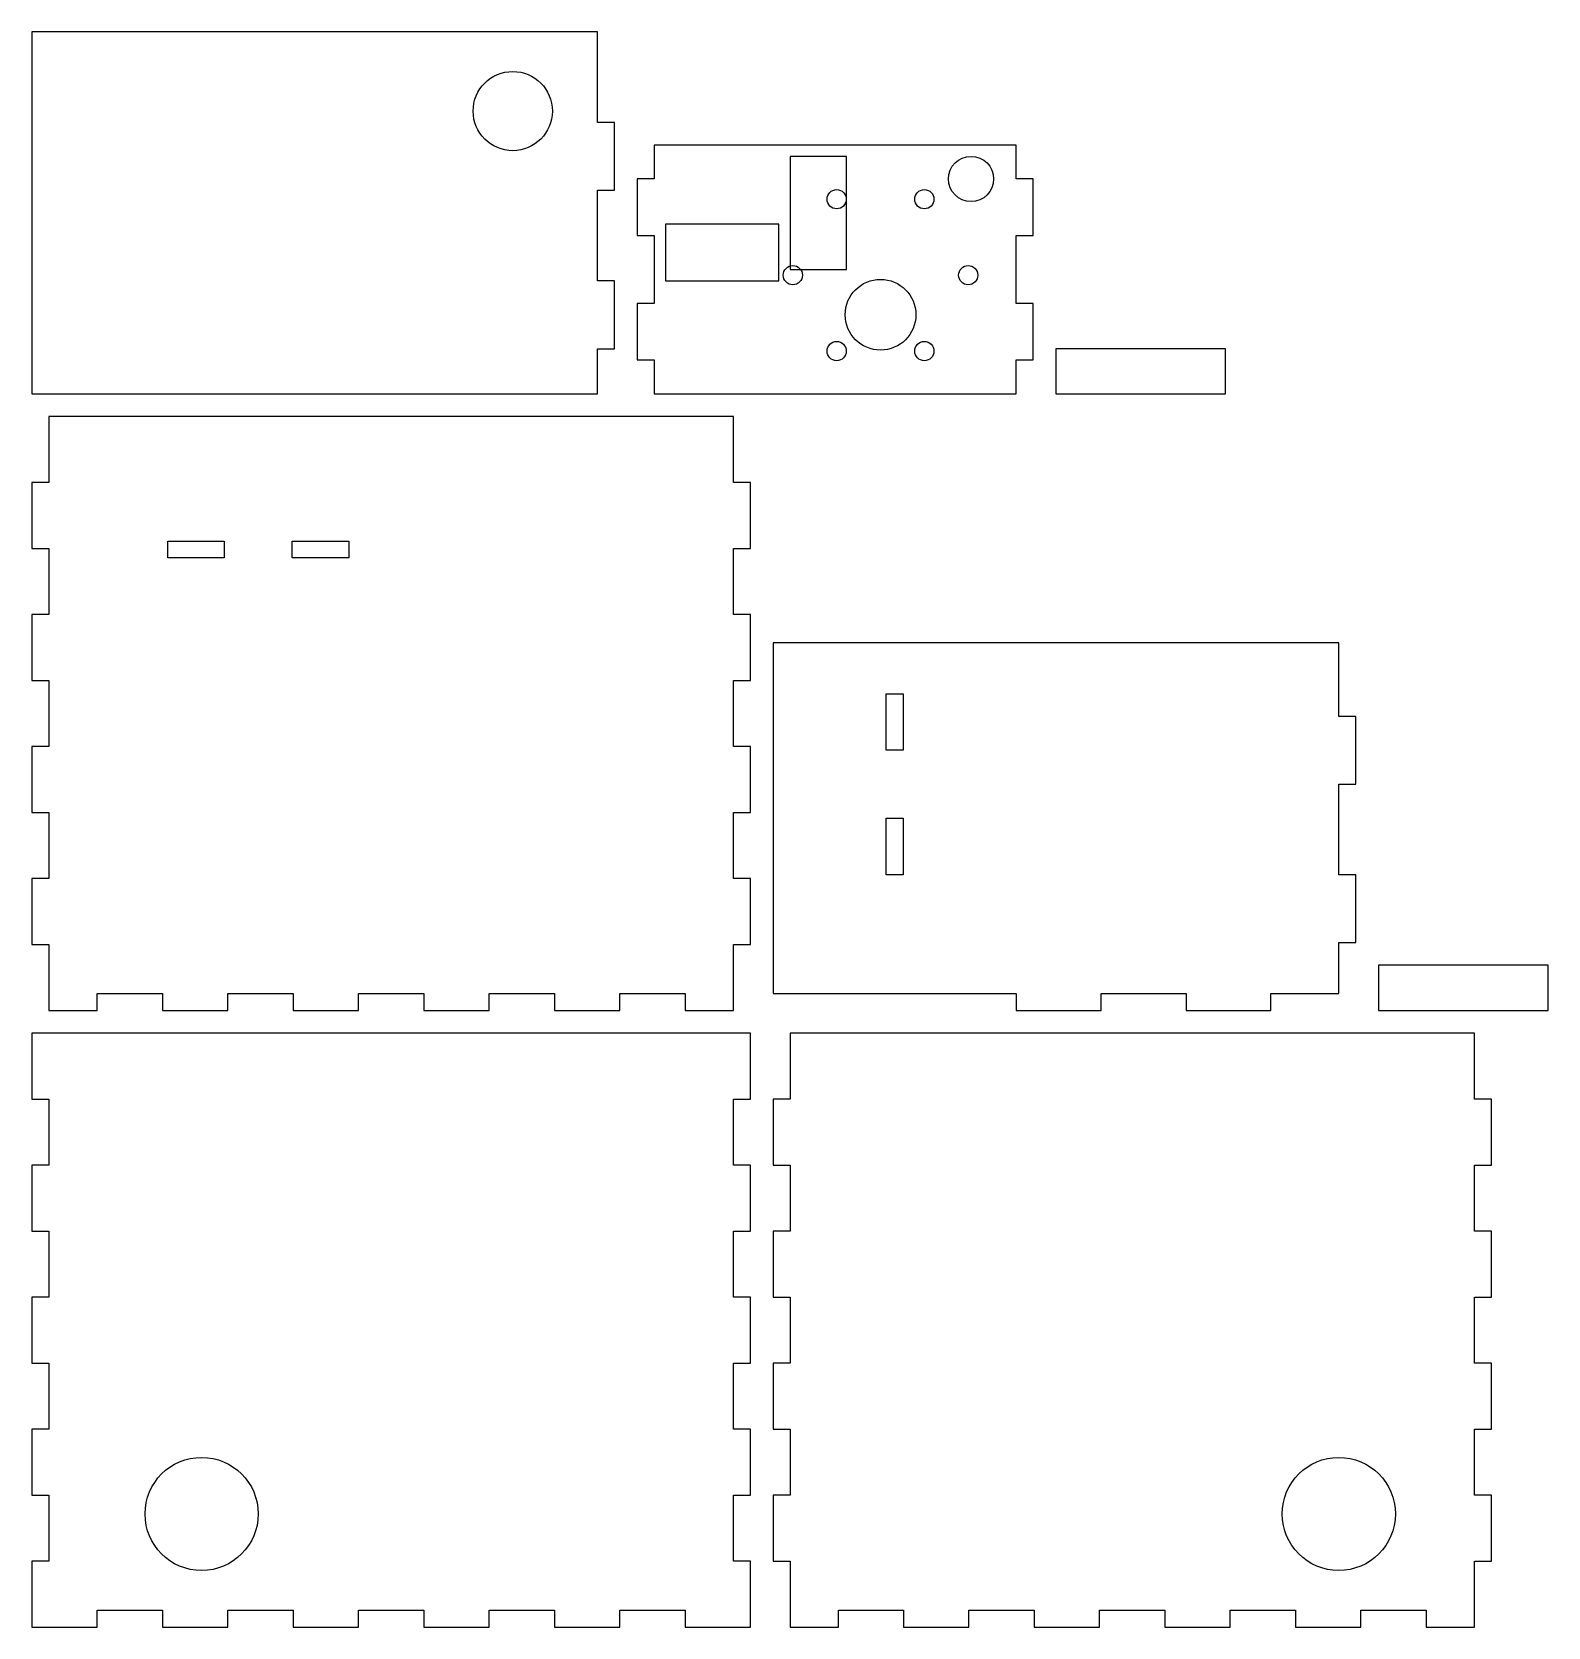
# Model space of a CAD drawing. Header units: millimetres. Extents: x 5 to 273, y 5 to 287.
import ezdxf

# ---------------------------------------------------------------- set-up
doc = ezdxf.new("R2010")
doc.units = ezdxf.units.MM
doc.layers.add('CUT', color=1, linetype='CONTINUOUS')
doc.layers.add('ENGRAVE', color=5, linetype='CONTINUOUS')

msp = doc.modelspace()

# ---------------------------------------------------------------- linework, layer by layer
at = {"layer": 'CUT', "color": 1}
for points in [[(105, 223), (105, 231), (108, 231), (108, 243), (105, 243), (105, 259), (108, 259), (108, 271), (105, 271), (105, 287), (5, 287), (5, 223)], [(112, 229), (115, 229), (115, 223), (179, 223), (179, 229), (182, 229), (182, 239), (179, 239), (179, 251), (182, 251), (182, 261), (179, 261), (179, 267), (115, 267), (115, 261), (112, 261), (112, 251), (115, 251), (115, 239), (112, 239)], [(186, 223), (216, 223), (216, 231), (186, 231)], [(5, 125.6667), (8, 125.6667), (8, 114), (16.5455, 114), (16.5455, 117), (28.0909, 117), (28.0909, 114), (39.6364, 114), (39.6364, 117), (51.1818, 117), (51.1818, 114), (62.7273, 114), (62.7273, 117), (74.2727, 117), (74.2727, 114), (85.8182, 114), (85.8182, 117), (97.3636, 117), (97.3636, 114), (108.9091, 114), (108.9091, 117), (120.4545, 117), (120.4545, 114), (129, 114), (129, 125.6667), (132, 125.6667), (132, 137.3333), (129, 137.3333), (129, 149), (132, 149), (132, 160.6667), (129, 160.6667), (129, 172.3333), (132, 172.3333), (132, 184), (129, 184), (129, 195.6667), (132, 195.6667), (132, 207.3333), (129, 207.3333), (129, 219), (8, 219), (8, 207.3333), (5, 207.3333), (5, 195.6667), (8, 195.6667), (8, 184), (5, 184), (5, 172.3333), (8, 172.3333), (8, 160.6667), (5, 160.6667), (5, 149), (8, 149), (8, 137.3333), (5, 137.3333)], [(29, 194), (29, 197), (39, 197), (39, 194)], [(51, 194), (51, 197), (61, 197), (61, 194)], [(224, 114), (224, 117), (236, 117), (236, 126), (239, 126), (239, 138), (236, 138), (236, 154), (239, 154), (239, 166), (236, 166), (236, 179), (136, 179), (136, 117), (179, 117), (179, 114), (194, 114), (194, 117), (209, 117), (209, 114)], [(159, 160), (156, 160), (156, 170), (159, 170)], [(159, 138), (156, 138), (156, 148), (159, 148)], [(243, 114), (273, 114), (273, 122), (243, 122)], [(5, 5), (16.5455, 5), (16.5455, 8), (28.0909, 8), (28.0909, 5), (39.6364, 5), (39.6364, 8), (51.1818, 8), (51.1818, 5), (62.7273, 5), (62.7273, 8), (74.2727, 8), (74.2727, 5), (85.8182, 5), (85.8182, 8), (97.3636, 8), (97.3636, 5), (108.9091, 5), (108.9091, 8), (120.4545, 8), (120.4545, 5), (132, 5), (132, 16.6667), (129, 16.6667), (129, 28.3333), (132, 28.3333), (132, 40), (129, 40), (129, 51.6667), (132, 51.6667), (132, 63.3333), (129, 63.3333), (129, 75), (132, 75), (132, 86.6667), (129, 86.6667), (129, 98.3333), (132, 98.3333), (132, 110), (5, 110), (5, 98.3333), (8, 98.3333), (8, 86.6667), (5, 86.6667), (5, 75), (8, 75), (8, 63.3333), (5, 63.3333), (5, 51.6667), (8, 51.6667), (8, 40), (5, 40), (5, 28.3333), (8, 28.3333), (8, 16.6667), (5, 16.6667)], [(136, 16.6667), (139, 16.6667), (139, 5), (147.5455, 5), (147.5455, 8), (159.0909, 8), (159.0909, 5), (170.6364, 5), (170.6364, 8), (182.1818, 8), (182.1818, 5), (193.7273, 5), (193.7273, 8), (205.2727, 8), (205.2727, 5), (216.8182, 5), (216.8182, 8), (228.3636, 8), (228.3636, 5), (239.9091, 5), (239.9091, 8), (251.4545, 8), (251.4545, 5), (260, 5), (260, 16.6667), (263, 16.6667), (263, 28.3333), (260, 28.3333), (260, 40), (263, 40), (263, 51.6667), (260, 51.6667), (260, 63.3333), (263, 63.3333), (263, 75), (260, 75), (260, 86.6667), (263, 86.6667), (263, 98.3333), (260, 98.3333), (260, 110), (139, 110), (139, 98.3333), (136, 98.3333), (136, 86.6667), (139, 86.6667), (139, 75), (136, 75), (136, 63.3333), (139, 63.3333), (139, 51.6667), (136, 51.6667), (136, 40), (139, 40), (139, 28.3333), (136, 28.3333)]]:
    msp.add_lwpolyline(points, close=True, dxfattribs=at)
for centre, radius in [((90, 273), 7), ((171, 261), 4), ((147.25, 257.4234), 1.7), ((162.75, 257.4234), 1.7), ((139.5, 244), 1.7), ((170.5, 244), 1.7), ((155, 237), 6.25), ((147.25, 230.5766), 1.7), ((162.75, 230.5766), 1.7), ((35, 25), 10), ((236, 25), 10)]:
    msp.add_circle(centre, radius, dxfattribs=at)
at = {"layer": 'ENGRAVE', "color": 5}
for points in [[(139, 245), (149, 245), (149, 265), (139, 265)], [(117, 243), (137, 243), (137, 253), (117, 253)]]:
    msp.add_lwpolyline(points, close=True, dxfattribs=at)

doc.saveas('drawing.dxf')
